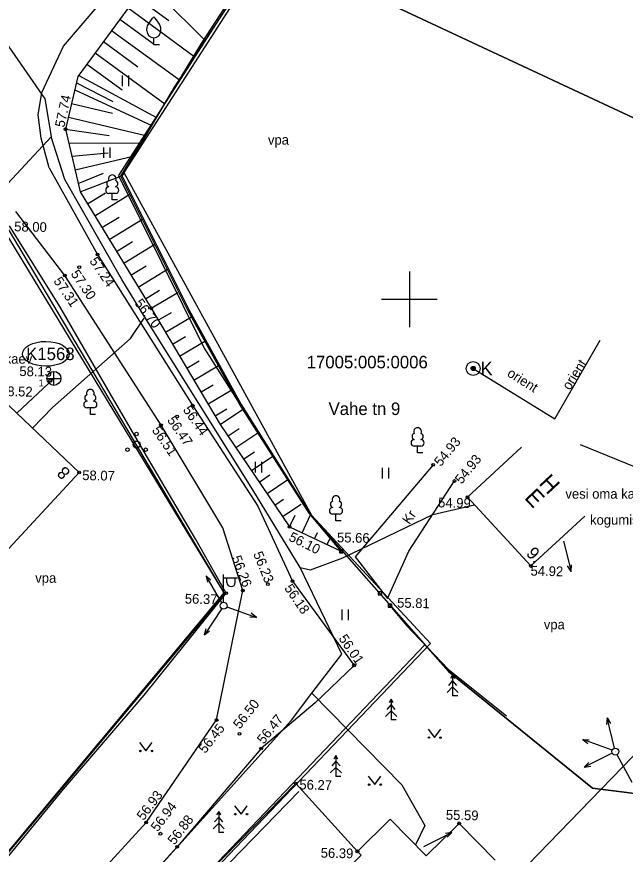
# Model space of a CAD drawing. Extents: x 640535 to 641271, y 6455287 to 6455891.
# Drawn here: x 640721.8 to 640765.5, y 6455410.1 to 6455470.3 of the extents above; entities that cross this region are included whole.
import ezdxf

# ---------------------------------------------------------------- set-up
doc = ezdxf.new("R2010")
doc.units = 0
for name, color, linetype in [('AED', 7, 'Continuous'), ('HALJASTUS', 7, 'Continuous'), ('HOONE', 7, 'Continuous'), ('KAEVU_NR', 7, 'Continuous'), ('KKAEV', 7, 'Continuous'), ('KORGUS', 7, 'Continuous'), ('KTRASS', 7, 'Continuous'), ('MOOTPIIR', 7, 'Continuous'), ('MPKAABEL', 7, 'Continuous'), ('MPOHULIIN', 7, 'Continuous'), ('PIIR', 7, 'Continuous'), ('POST', 7, 'Continuous'), ('PUU', 7, 'Continuous'), ('RELJEEF', 7, 'Continuous'), ('SITRASS', 7, 'Continuous'), ('TEE', 7, 'Continuous'), ('TORU_NR', 7, 'Continuous'), ('VKAEV', 7, 'Continuous'), ('VORK', 7, 'Continuous'), ('VORMISTUS', 7, 'Continuous'), ('VTRASS', 7, 'Continuous')]:
    doc.layers.add(name, color=color, linetype=linetype)

msp = doc.modelspace()

# ---------------------------------------------------------------- linework, layer by layer
at = {"layer": 'AED'}
for p, q in [((640744.973, 6455432.023), (640744.973, 6455431.773)), ((640744.973, 6455432.023), (640745.223, 6455432.023)), ((640745.223, 6455432.023), (640745.223, 6455431.773)), ((640744.973, 6455431.773), (640745.223, 6455431.773)), ((640747.753, 6455429.004), (640747.753, 6455428.754)), ((640747.753, 6455429.004), (640748.003, 6455429.004)), ((640748.003, 6455429.004), (640748.003, 6455428.754)), ((640747.753, 6455428.754), (640748.003, 6455428.754)), ((640748.474, 6455428.122), (640748.474, 6455427.872)), ((640748.474, 6455428.122), (640748.724, 6455428.122)), ((640748.474, 6455427.872), (640748.724, 6455427.872)), ((640748.724, 6455428.122), (640748.724, 6455427.872))]:
    msp.add_line(p, q, dxfattribs=at)
for points in [[(640729.37, 6455458.85), (640733.137, 6455465.242), (640737.245, 6455471.523), (640739.96, 6455475.774), (640745.69, 6455472.809)], [(640729.37, 6455458.85), (640734.171, 6455449.232), (640737.923, 6455442.432), (640742.805, 6455434.667), (640745.098, 6455431.898)], [(640714.559, 6455401.865), (640719.544, 6455407.98), (640725.156, 6455414.784), (640730.958, 6455421.557), (640736.839, 6455428.879), (640734.655, 6455432.737), (640731.109, 6455438.742), (640728.512, 6455443.222), (640724.883, 6455449.472), (640721.275, 6455455.283)], [(640748.599, 6455427.997), (640749.789, 6455426.561), (640752.797, 6455423.414), (640756.971, 6455420.068)], [(640741.848, 6455415.194), (640733.62, 6455406.779), (640727.686, 6455400.634), (640722.258, 6455394.859), (640722.012, 6455393.286), (640722.608, 6455391.492), (640725.306, 6455389.04)]]:
    msp.add_lwpolyline(points, dxfattribs=at)
at = {"layer": 'HALJASTUS'}
for p, q in [((640729.379, 6455466.078), (640729.379, 6455465.317)), ((640729.834, 6455466.078), (640729.834, 6455465.317)), ((640728.021, 6455460.922), (640728.021, 6455460.161)), ((640728.476, 6455460.922), (640728.476, 6455460.161)), ((640738.927, 6455438.307), (640738.927, 6455437.546)), ((640739.382, 6455438.307), (640739.382, 6455437.546)), ((640748.042, 6455437.879), (640748.042, 6455437.118)), ((640748.497, 6455437.879), (640748.497, 6455437.118)), ((640745.148, 6455427.708), (640745.148, 6455426.947)), ((640745.603, 6455427.708), (640745.603, 6455426.947)), ((640751.346, 6455419.108), (640751.81, 6455418.501)), ((640751.81, 6455418.501), (640752.255, 6455419.108)), ((640730.613, 6455418.142), (640731.076, 6455417.535)), ((640731.076, 6455417.535), (640731.522, 6455418.142)), ((640747.049, 6455415.725), (640747.512, 6455415.119)), ((640747.512, 6455415.119), (640747.958, 6455415.725)), ((640746.266, 6455410.32), (640741.848, 6455415.194)), ((640737.443, 6455413.602), (640737.906, 6455412.995)), ((640737.906, 6455412.995), (640738.352, 6455413.602))]:
    msp.add_line(p, q, dxfattribs=at)
msp.add_lwpolyline([(640725.587, 6455389.509), (640723.114, 6455391.94), (640722.476, 6455393.363), (640723.153, 6455395.157), (640742.065, 6455414.62)], dxfattribs=at)
for centre in [(640751.409, 6455418.501), (640752.237, 6455418.501), (640730.675, 6455417.535), (640731.504, 6455417.535), (640747.111, 6455415.119), (640747.94, 6455415.119), (640737.505, 6455412.995), (640738.334, 6455412.995)]:
    msp.add_circle(centre, 0.055, dxfattribs=at)
at = {"layer": 'HOONE'}
msp.add_lwpolyline([(640719.583, 6455443.772), (640720.724, 6455442.678), (640720.807, 6455442.767), (640726.286, 6455437.553), (640719.996, 6455430.786), (640713.664, 6455436.859), (640716.064, 6455439.442), (640715.848, 6455439.65), (640717.799, 6455441.749), (640717.685, 6455441.858)], close=True, dxfattribs=at)
for points in [[(640758.055, 6455439.365), (640754.171, 6455435.777), (640758.736, 6455430.835), (640762.605, 6455434.409)], [(640745.785, 6455403.891), (640743.07, 6455406.644), (640746.528, 6455410.055), (640746.266, 6455410.32), (640748.617, 6455412.64), (640751.217, 6455410.005), (640753.576, 6455412.332), (640756.175, 6455409.697)]]:
    msp.add_lwpolyline(points, dxfattribs=at)
at = {"layer": 'KAEVU_NR'}
msp.add_ellipse((640723.889, 6455446.081), major_axis=(1.678, -0.009), ratio=0.531431, dxfattribs=at)
at = {"layer": 'KKAEV'}
for p, q in [((640724.468, 6455443.816), (640724.468, 6455444.816)), ((640723.968, 6455444.316), (640724.968, 6455444.316))]:
    msp.add_line(p, q, dxfattribs=at)
msp.add_circle((640724.468, 6455444.316), 0.5, dxfattribs=at)
at = {"layer": 'KORGUS'}
for centre in [(640725.292, 6455462.226), (640727.603, 6455453.228), (640726.289, 6455452.309), (640725.246, 6455451.71), (640731.452, 6455449.353), (640724.206, 6455444.142), (640734.436, 6455442.355), (640733.321, 6455441.582), (640732.159, 6455440.954), (640751.706, 6455438.108), (640726.286, 6455437.553), (640753.237, 6455436.942), (640754.171, 6455435.777), (640741.387, 6455433.649), (640745.098, 6455431.898), (640758.736, 6455430.835), (640739.829, 6455429.525), (640741.6, 6455429.736), (640736.839, 6455428.879), (640738.04, 6455429.077), (640748.599, 6455427.997), (640746.025, 6455423.69), (640736.155, 6455419.763), (640737.794, 6455418.772), (640739.359, 6455417.709), (640741.848, 6455415.194), (640731.097, 6455412.4), (640753.576, 6455412.332), (640732.113, 6455411.59), (640733.318, 6455410.642), (640746.266, 6455410.32)]:
    msp.add_circle(centre, 0.1, dxfattribs=at)
at = {"layer": 'KTRASS'}
for p, q in [((640724.468, 6455444.316), (640721.796, 6455441.825)), ((640762.28, 6455439.564), (640772.895, 6455435.211))]:
    msp.add_line(p, q, dxfattribs=at)
at = {"layer": 'MOOTPIIR'}
for points in [[(640714.162, 6455401.89), (640736.684, 6455428.913), (640720.83, 6455455.092), (640685.01, 6455416.797), (640679.492, 6455421.958), (640716.802, 6455462.361), (640700.184, 6455489.614), (640678.218, 6455511.362), (640682.934, 6455516.078), (640704.134, 6455495.039), (640721.072, 6455478.496), (640733.485, 6455491.263), (640773.783, 6455532.98)], [(640774.807, 6455512.726), (640739.903, 6455475.31), (640729.489, 6455459.119), (640742.958, 6455434.483), (640751.518, 6455425.265), (640722.581, 6455394.928)]]:
    msp.add_lwpolyline(points, dxfattribs=at)
at = {"layer": 'MPKAABEL'}
msp.add_line((640760.457, 6455441.4), (640763.698, 6455447.069), dxfattribs=at)
at = {"layer": 'MPOHULIIN'}
for p, q in [((640761.018, 6455432.87), (640761.018, 6455432.87)), ((640761.078, 6455432.627), (640761.615, 6455430.442)), ((640761.615, 6455430.442), (640761.363, 6455430.845)), ((640761.615, 6455430.442), (640761.653, 6455430.916)), ((640735.392, 6455430.13), (640735.491, 6455429.665)), ((640735.392, 6455430.13), (640735.749, 6455429.816)), ((640736.531, 6455428.189), (640735.392, 6455430.13)), ((640736.52, 6455427.765), (640735.278, 6455425.889)), ((640736.658, 6455427.974), (640736.658, 6455427.974)), ((640736.658, 6455427.974), (640736.658, 6455427.974)), ((640736.658, 6455427.974), (640736.658, 6455427.974)), ((640736.893, 6455427.89), (640739.014, 6455427.139)), ((640739.014, 6455427.139), (640738.639, 6455427.431)), ((640739.014, 6455427.139), (640738.539, 6455427.15)), ((640735.278, 6455425.889), (640735.403, 6455426.348)), ((640735.278, 6455425.889), (640735.652, 6455426.182)), ((640764.199, 6455419.923), (640764.16, 6455419.449)), ((640764.199, 6455419.923), (640764.45, 6455419.52)), ((640764.735, 6455417.738), (640764.199, 6455419.923)), ((640762.452, 6455418.368), (640762.822, 6455418.07)), ((640762.452, 6455418.368), (640762.927, 6455418.349)), ((640764.561, 6455417.583), (640762.452, 6455418.368)), ((640764.571, 6455417.384), (640762.556, 6455416.384)), ((640764.795, 6455417.495), (640764.795, 6455417.495)), ((640764.795, 6455417.495), (640764.795, 6455417.495)), ((640764.795, 6455417.495), (640764.795, 6455417.495)), ((640764.795, 6455417.495), (640764.795, 6455417.495)), ((640764.914, 6455417.276), (640765.987, 6455415.298)), ((640762.556, 6455416.384), (640762.894, 6455416.717)), ((640762.556, 6455416.384), (640763.027, 6455416.45)), ((640751.04, 6455410.666), (640753.055, 6455411.667)), ((640753.055, 6455411.667), (640752.585, 6455411.601)), ((640753.055, 6455411.667), (640752.717, 6455411.333)), ((640750.816, 6455410.555), (640750.816, 6455410.555))]:
    msp.add_line(p, q, dxfattribs=at)
at = {"layer": 'PIIR'}
for points in [[(640774.81, 6455458.96), (640784.55, 6455454.41), (640813.74, 6455474.89), (640801.51, 6455486.42), (640774.67, 6455512.84), (640739.7, 6455475.4)], [(640735.26, 6455446.49), (640742.81, 6455434.6), (640752.82, 6455423.26), (640763.16, 6455414.86), (640768.44, 6455414.19), (640789.35, 6455434.77), (640784.55, 6455454.41), (640774.81, 6455458.96), (640739.7, 6455475.4), (640729.1, 6455458.9)], [(640714.19, 6455401.87), (640736.75, 6455428.83), (640721.03, 6455455.34), (640691.33, 6455424.1)], [(640751.12, 6455425.17), (640720.44, 6455392.97), (640736.84, 6455376.41), (640743.3, 6455370.44), (640751, 6455378.69), (640792.5, 6455416.05), (640781.26, 6455426.81), (640768.44, 6455414.19), (640763.16, 6455414.86), (640752.82, 6455423.26)]]:
    msp.add_lwpolyline(points, close=True, dxfattribs=at)
at = {"layer": 'POST'}
for p, q in [((640736.658, 6455428.224), (640736.658, 6455430.224)), ((640736.658, 6455429.974), (640737.658, 6455429.974)), ((640736.884, 6455429.653), (640736.884, 6455429.974)), ((640737.497, 6455429.653), (640737.497, 6455429.974)), ((640736.658, 6455427.974), (640736.658, 6455427.974))]:
    msp.add_line(p, q, dxfattribs=at)
for centre in [(640736.658, 6455427.974), (640764.795, 6455417.495)]:
    msp.add_circle(centre, 0.25, dxfattribs=at)
msp.add_arc((640737.191, 6455429.653), 0.306, 180, 0, dxfattribs=at)
at = {"layer": 'PUU'}
for p, q in [((640731.645, 6455468.3), (640731.645, 6455468.8)), ((640732.045, 6455468.3), (640731.645, 6455468.3)), ((640728.898, 6455457.617), (640728.418, 6455457.617)), ((640728.658, 6455457.142), (640728.658, 6455457.617)), ((640729.038, 6455457.142), (640728.658, 6455457.142)), ((640727.322, 6455442.207), (640726.842, 6455442.207)), ((640727.082, 6455441.732), (640727.082, 6455442.207)), ((640727.462, 6455441.732), (640727.082, 6455441.732)), ((640750.833, 6455439.448), (640750.353, 6455439.448)), ((640750.593, 6455438.973), (640750.593, 6455439.448)), ((640750.973, 6455438.973), (640750.593, 6455438.973)), ((640744.969, 6455434.56), (640744.489, 6455434.56)), ((640744.729, 6455434.085), (640744.729, 6455434.56)), ((640745.109, 6455434.085), (640744.729, 6455434.085)), ((640753.11, 6455423.001), (640752.96, 6455422.751)), ((640753.26, 6455422.751), (640753.11, 6455423.001)), ((640753.11, 6455423.001), (640753.11, 6455421.501)), ((640753.11, 6455422.601), (640752.81, 6455422.251)), ((640753.41, 6455422.251), (640753.11, 6455422.601)), ((640753.11, 6455422.151), (640752.71, 6455421.751)), ((640753.51, 6455421.751), (640753.11, 6455422.151)), ((640748.689, 6455421.269), (640748.539, 6455421.019)), ((640748.839, 6455421.019), (640748.689, 6455421.269)), ((640748.689, 6455421.269), (640748.689, 6455419.769)), ((640753.47, 6455421.501), (640753.11, 6455421.501)), ((640748.689, 6455420.869), (640748.389, 6455420.519)), ((640748.989, 6455420.519), (640748.689, 6455420.869)), ((640748.689, 6455420.419), (640748.289, 6455420.019)), ((640749.089, 6455420.019), (640748.689, 6455420.419)), ((640749.049, 6455419.769), (640748.689, 6455419.769)), ((640744.721, 6455417.208), (640744.571, 6455416.958)), ((640744.871, 6455416.958), (640744.721, 6455417.208)), ((640744.721, 6455417.208), (640744.721, 6455415.708)), ((640744.721, 6455416.358), (640744.321, 6455415.958)), ((640744.721, 6455416.808), (640744.421, 6455416.458)), ((640745.021, 6455416.458), (640744.721, 6455416.808)), ((640745.121, 6455415.958), (640744.721, 6455416.358)), ((640745.081, 6455415.708), (640744.721, 6455415.708)), ((640736.304, 6455412.787), (640736.004, 6455412.437)), ((640736.304, 6455413.187), (640736.154, 6455412.937)), ((640736.454, 6455412.937), (640736.304, 6455413.187)), ((640736.304, 6455413.187), (640736.304, 6455411.687)), ((640736.604, 6455412.437), (640736.304, 6455412.787)), ((640736.304, 6455412.337), (640735.904, 6455411.937)), ((640736.704, 6455411.937), (640736.304, 6455412.337)), ((640736.664, 6455411.687), (640736.304, 6455411.687))]:
    msp.add_line(p, q, dxfattribs=at)
for points in [[(640731.145, 6455469.3), (640731.145, 6455469.45), (640731.155, 6455469.515), (640731.19, 6455469.645), (640731.25, 6455469.765), (640731.395, 6455470), (640731.555, 6455470.205), (640731.645, 6455470.3)], [(640732.145, 6455469.3), (640732.145, 6455469.45), (640732.135, 6455469.515), (640732.1, 6455469.645), (640732.04, 6455469.765), (640731.895, 6455470), (640731.735, 6455470.205), (640731.645, 6455470.3)]]:
    msp.add_lwpolyline(points, dxfattribs=at)
for centre, radius in [((640730.402, 6455440.315), 0.125), ((640730.402, 6455439.565), 0.25), ((640729.752, 6455439.19), 0.125), ((640731.052, 6455439.19), 0.125)]:
    msp.add_circle(centre, radius, dxfattribs=at)
for centre, radius, start, end in [((640731.645, 6455469.3), 0.5, 180, 0), ((640728.488, 6455458.315), 0.233, 109.02174, 253.14154), ((640728.658, 6455458.662), 0.277, 332.5799, 207.4201), ((640728.829, 6455458.315), 0.233, 286.85082, 70.98591), ((640728.421, 6455457.855), 0.238, 90.0016, 269.3953), ((640728.896, 6455457.855), 0.238, 270.6047, 89.9984), ((640727.082, 6455443.252), 0.277, 332.5799, 207.4201), ((640726.912, 6455442.905), 0.233, 109.02174, 253.14154), ((640727.252, 6455442.905), 0.233, 286.85082, 70.98591), ((640726.845, 6455442.445), 0.238, 90.0016, 269.3953), ((640727.32, 6455442.445), 0.238, 270.6047, 89.9984), ((640750.593, 6455440.493), 0.277, 332.5799, 207.4201), ((640750.356, 6455439.685), 0.238, 90.0016, 269.3953), ((640750.423, 6455440.145), 0.233, 109.02174, 253.14154), ((640750.763, 6455440.145), 0.233, 286.85082, 70.98591), ((640750.831, 6455439.685), 0.238, 270.6047, 89.9984), ((640744.729, 6455435.605), 0.277, 332.5799, 207.4201), ((640744.491, 6455434.797), 0.238, 90.0016, 269.3953), ((640744.559, 6455435.257), 0.233, 109.02174, 253.14154), ((640744.899, 6455435.257), 0.233, 286.85082, 70.98591), ((640744.966, 6455434.797), 0.238, 270.6047, 89.9984)]:
    msp.add_arc(centre, radius, start, end, dxfattribs=at)
at = {"layer": 'RELJEEF'}
for p, q in [((640731.174, 6455472.754), (640735.259, 6455468.677)), ((640730.383, 6455471.747), (640732.712, 6455470.042)), ((640729.793, 6455470.94), (640734.52, 6455467.48)), ((640729.202, 6455470.133), (640731.601, 6455468.377)), ((640728.612, 6455469.326), (640733.478, 6455465.764)), ((640728.021, 6455468.519), (640730.489, 6455466.712)), ((640727.431, 6455467.712), (640732.437, 6455464.048)), ((640726.84, 6455466.905), (640729.378, 6455465.047)), ((640726.25, 6455466.098), (640731.834, 6455463.079)), ((640726.081, 6455465.561), (640728.699, 6455464.222)), ((640725.963, 6455465.049), (640731.502, 6455462.5)), ((640725.732, 6455464.076), (640728.669, 6455463.378)), ((640725.501, 6455463.103), (640731.061, 6455461.782)), ((640725.292, 6455462.226), (640728.437, 6455461.78)), ((640725.522, 6455461.253), (640730.722, 6455461.213)), ((640725.752, 6455460.28), (640728.354, 6455460.518)), ((640725.982, 6455459.307), (640730.157, 6455460.293)), ((640726.212, 6455458.334), (640728.038, 6455459.056)), ((640726.358, 6455457.715), (640729.277, 6455458.843)), ((640726.879, 6455456.861), (640728.178, 6455457.652)), ((640727.399, 6455456.007), (640729.925, 6455457.546)), ((640727.919, 6455455.153), (640729.146, 6455455.901)), ((640728.439, 6455454.299), (640730.822, 6455455.751)), ((640728.96, 6455453.445), (640730.115, 6455454.149)), ((640729.48, 6455452.591), (640731.72, 6455453.955)), ((640730, 6455451.737), (640731.084, 6455452.397)), ((640730.52, 6455450.883), (640732.617, 6455452.16)), ((640731.04, 6455450.029), (640732.053, 6455450.646)), ((640731.452, 6455449.353), (640733.377, 6455450.5)), ((640731.963, 6455448.494), (640732.912, 6455449.059)), ((640732.475, 6455447.635), (640734.344, 6455448.748)), ((640732.986, 6455446.776), (640733.907, 6455447.324)), ((640733.498, 6455445.916), (640735.311, 6455446.996)), ((640734.01, 6455445.057), (640734.902, 6455445.588)), ((640734.521, 6455444.198), (640736.277, 6455445.244)), ((640735.033, 6455443.339), (640735.897, 6455443.853)), ((640735.544, 6455442.479), (640737.244, 6455443.491)), ((640736.056, 6455441.62), (640736.892, 6455442.118)), ((640736.419, 6455441.011), (640738.018, 6455442.09)), ((640736.978, 6455440.182), (640737.777, 6455440.721)), ((640737.538, 6455439.353), (640739.112, 6455440.415)), ((640738.097, 6455438.524), (640738.873, 6455439.048)), ((640738.656, 6455437.695), (640740.186, 6455438.727)), ((640739.216, 6455436.866), (640739.969, 6455437.375)), ((640739.775, 6455436.037), (640741.259, 6455437.039)), ((640740.335, 6455435.209), (640740.961, 6455435.631)), ((640740.894, 6455434.38), (640742.236, 6455435.285)), ((640741.387, 6455433.649), (640741.787, 6455434.496)), ((640742.292, 6455433.222), (640742.897, 6455434.504)), ((640743.196, 6455432.796), (640743.401, 6455433.23)), ((640744.1, 6455432.369), (640744.315, 6455432.824)), ((640745.005, 6455431.942), (640745.015, 6455431.963))]:
    msp.add_line(p, q, dxfattribs=at)
for points in [[(640745.098, 6455431.898), (640742.795, 6455434.624), (640737.825, 6455442.44), (640734.114, 6455449.164), (640729.277, 6455458.843), (640735.075, 6455468.394), (640739.898, 6455475.837), (640740.059, 6455475.856), (640742.702, 6455474.872), (640747.038, 6455475.692)], [(640730.974, 6455472.554), (640726.194, 6455466.022), (640725.292, 6455462.226), (640726.358, 6455457.715), (640731.452, 6455449.353), (640736.419, 6455441.011), (640741.387, 6455433.649), (640745.098, 6455431.898)]]:
    msp.add_lwpolyline(points, dxfattribs=at)
at = {"layer": 'SITRASS'}
for points in [[(640686.374, 6455420.021), (640696.902, 6455431.523), (640713.225, 6455449.373), (640715.334, 6455451.783), (640718.958, 6455455.982), (640724.285, 6455461.707), (640723.843, 6455464.414), (640716.74, 6455474.645), (640716.117, 6455475.515), (640712.208, 6455481.193), (640711.903, 6455481.738)], [(640680.064, 6455367.027), (640684.272, 6455362.846), (640687.208, 6455360.286), (640690.47, 6455363.445), (640702.325, 6455376.17), (640720.583, 6455395.772), (640732.12, 6455409.304), (640741.521, 6455419.755), (640742.993, 6455421.692), (640745.142, 6455424.495), (640742.151, 6455430.722), (640738.744, 6455436.3), (640731.006, 6455448.715), (640729.343, 6455451.418), (640725.238, 6455458.615), (640724.263, 6455461.682)], [(640722.937, 6455440.74), (640724.355, 6455442.218), (640729.972, 6455447.179), (640730.96, 6455448.647)], [(640742.151, 6455430.722), (640742.898, 6455430.556), (640745.231, 6455431.424), (640751.678, 6455434.534), (640754.679, 6455435.228)], [(640742.993, 6455421.692), (640749.453, 6455415.093), (640751.101, 6455412.173), (640750.437, 6455410.796)]]:
    msp.add_lwpolyline(points, dxfattribs=at)
at = {"layer": 'TEE'}
msp.add_line((640751.706, 6455438.108), (640746.099, 6455431.486), dxfattribs=at)
for points in [[(640724.119, 6455459.444), (640723.538, 6455461.584), (640723.327, 6455463.265), (640723.594, 6455464.857), (640725.164, 6455468.189), (640728.979, 6455472.688), (640738.42, 6455481.584)], [(640724.119, 6455459.444), (640727.603, 6455453.228), (640734.436, 6455442.355), (640739.121, 6455435.135), (640741.6, 6455429.736), (640746.025, 6455423.69), (640743.242, 6455420.994), (640739.359, 6455417.709), (640733.318, 6455410.642), (640724.35, 6455400.757), (640715.559, 6455390.829), (640706.892, 6455381.737), (640698.077, 6455372.547)], [(640696.06, 6455374.549), (640704.88, 6455383.633), (640713.561, 6455392.866), (640722.213, 6455402.658), (640731.097, 6455412.4), (640736.155, 6455419.763), (640738.04, 6455429.077), (640736.598, 6455433.579), (640732.159, 6455440.954), (640725.246, 6455451.71), (640721.738, 6455456.305)], [(640746.099, 6455431.486), (640748.423, 6455428.507), (640749.955, 6455431.894), (640753.237, 6455436.942)]]:
    msp.add_lwpolyline(points, dxfattribs=at)
at = {"layer": 'VKAEV'}
for radius in [0.5, 0.15, 0.125, 0.1, 0.075, 0.05, 0.025]:
    msp.add_circle((640754.588, 6455445.031), radius, dxfattribs=at)
at = {"layer": 'VORK'}
for p, q in [((640750, 6455452), (640750, 6455448)), ((640748, 6455450), (640752, 6455450))]:
    msp.add_line(p, q, dxfattribs=at)
at = {"layer": 'VORMISTUS'}
msp.add_lwpolyline([(640541.985, 6455387.061), (640883.871, 6455739.995), (640984.427, 6455642.586), (640642.541, 6455289.653)], close=True, dxfattribs=at)
at = {"layer": 'VTRASS'}
msp.add_line((640754.588, 6455445.031), (640760.457, 6455441.4), dxfattribs=at)

# ---------------------------------------------------------------- texts
at = {"layer": 'HALJASTUS'}
for p in [(640739.842, 6455461.117), (640723.124, 6455429.625), (640759.659, 6455426.279)]:
    msp.add_text('vpa', height=0.7, dxfattribs=at).set_placement(p)
at = {"layer": 'HOONE'}
for s, height, rotation, p in [('8', 0.9, 136.49695, (640725.708, 6455437.608)), ('H', 1.2, 313.25634, (640759.244, 6455436.734)), ('E', 1.2, 313.25634, (640758.208, 6455435.707)), ('9.', 0.9, 313.1969, (640758.335, 6455431.687))]:
    msp.add_text(s, height=height, rotation=rotation, dxfattribs=at).set_placement(p)
at = {"layer": 'KAEVU_NR'}
msp.add_text('K1568', height=0.9, dxfattribs=at).set_placement((640722.471, 6455445.631))
at = {"layer": 'KKAEV'}
for s, p in [('Kogumiskaev', (640717.289, 6455445.372)), ('kogumiskaev maja taga', (640762.98, 6455433.8))]:
    msp.add_text(s, height=0.7, dxfattribs=at).set_placement(p)
at = {"layer": 'KORGUS'}
for s, rotation, p in [('57.74', 77.78946, (640725.209, 6455462.314)), ('58.00', 358.77515, (640721.607, 6455454.888)), ('57.24', 304.21193, (640726.992, 6455452.745)), ('57.30', 304.21193, (640725.646, 6455451.827)), ('57.31', 304.21193, (640724.404, 6455451.313)), ('56.70', 307.39076, (640730.222, 6455449.708)), ('58.13', 358.77515, (640721.977, 6455444.49)), ('58.52', 358.77515, (640720.587, 6455443.054)), (' 56.44', 304.65645, (640733.552, 6455442.269)), (' 56.47', 304.65645, (640732.421, 6455441.52)), (' 56.51', 304.65645, (640731.325, 6455440.796)), ('54.93', 50.40983, (640752.248, 6455437.936)), ('54.93', 50.96347, (640753.751, 6455436.67)), ('58.07', 358.77515, (640726.494, 6455437.008)), ('54.99', 358.77515, (640752.061, 6455435.047)), ('56.10', 333.60842, (640741.276, 6455432.692)), ('55.66', 358.77515, (640744.796, 6455432.539)), ('56.26', 290.75969, (640737.227, 6455431.428)), ('56.23', 291.95401, (640738.77, 6455431.709)), ('54.92', 358.77515, (640758.702, 6455430.141)), ('56.18', 304.21193, (640740.983, 6455429.237)), ('56.37', 358.77515, (640733.864, 6455428.135)), ('55.81', 358.77515, (640749.115, 6455427.844)), (' 56.01', 304.36411, (640744.741, 6455425.833)), ('56.50', 51.62824, (640737.822, 6455419.062)), ('56.47', 51.62824, (640739.538, 6455417.977)), ('56.45', 51.62824, (640735.335, 6455417.312)), ('56.27', 358.77515, (640742.094, 6455414.775)), (' 56.93', 52.68178, (640730.745, 6455412.287)), (' 56.94', 52.68178, (640731.757, 6455411.473)), (' 56.88', 52.68178, (640732.965, 6455410.529)), ('55.59', 358.77515, (640752.619, 6455412.598)), ('56.39', 358.77515, (640743.625, 6455409.871))]:
    msp.add_text(s, height=0.7, rotation=rotation, dxfattribs=at).set_placement(p)
at = {"layer": 'MPKAABEL'}
msp.add_text('orient', height=0.7, rotation=57.37046, dxfattribs=at).set_placement((640761.52, 6455443.419))
at = {"layer": 'PIIR'}
for s, p in [('17005:005:0006', (640742.623, 6455445.039)), ('Vahe tn 9', (640744.196, 6455441.684))]:
    msp.add_text(s, height=0.9, dxfattribs=at).set_placement(p)
at = {"layer": 'TEE'}
msp.add_text('Kr', height=0.7, rotation=55.31089, dxfattribs=at).set_placement((640750.004, 6455433.768))
at = {"layer": 'TORU_NR'}
msp.add_text('1', height=0.5, dxfattribs=at).set_placement((640723.364, 6455443.739))
at = {"layer": 'VKAEV'}
for s, height, p in [('K', 1, (640755.104, 6455444.526)), ('vesi oma kaevust', 0.7, (640761.209, 6455435.67))]:
    msp.add_text(s, height=height, dxfattribs=at).set_placement(p)
at = {"layer": 'VTRASS'}
msp.add_text('orient', height=0.7, rotation=327.92695, dxfattribs=at).set_placement((640756.968, 6455444.519))

doc.saveas('drawing.dxf')
